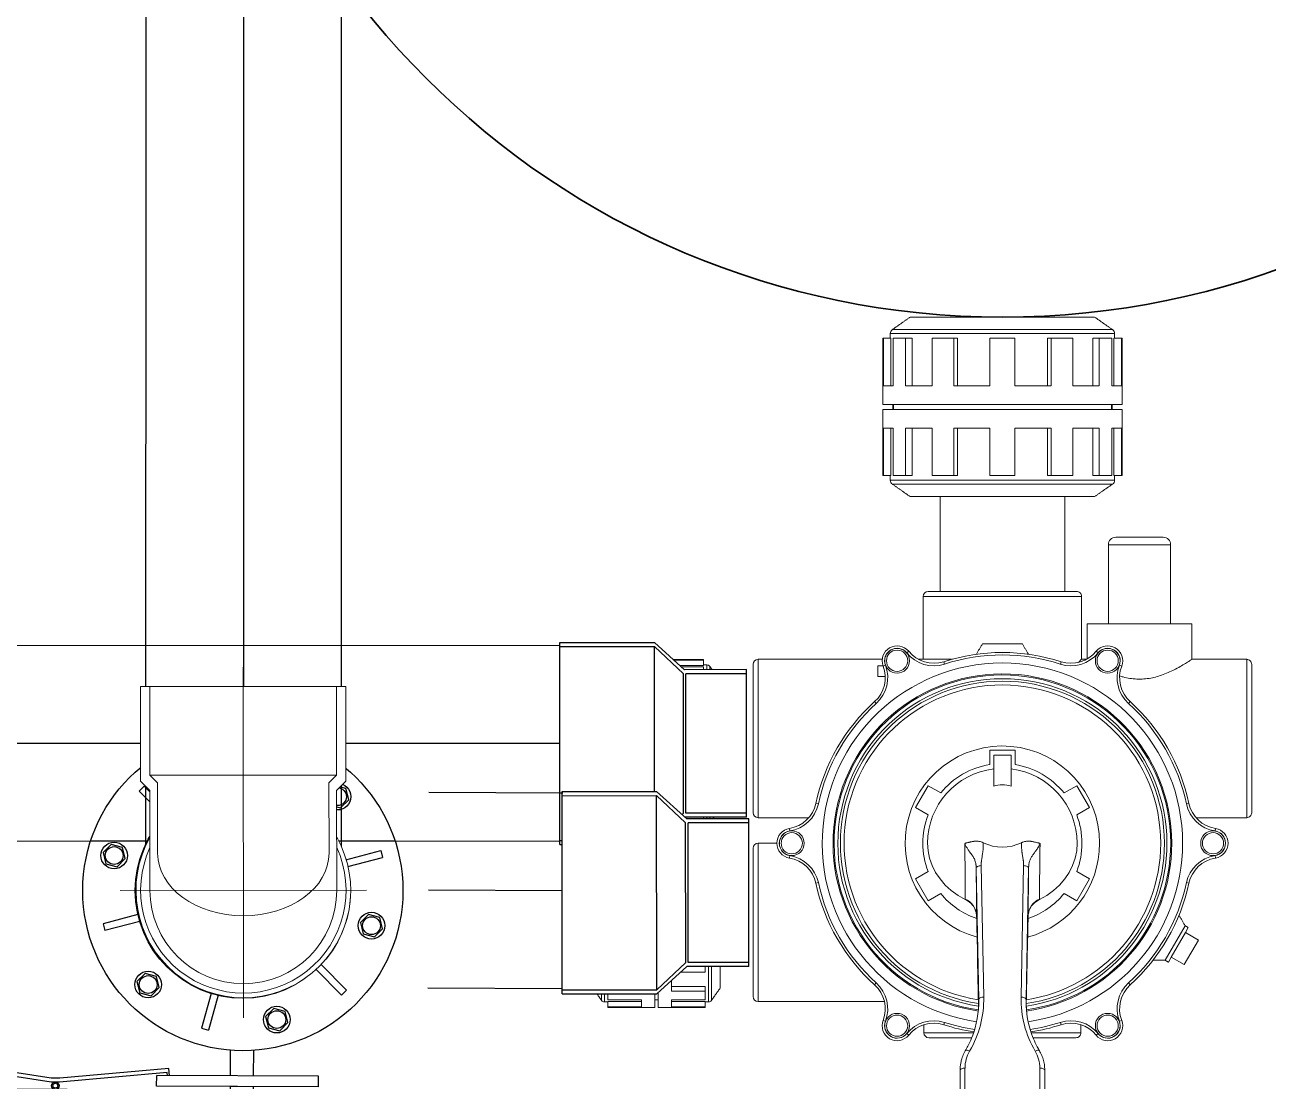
# Model space of a CAD drawing. Header units: millimetres. Extents: x -294625 to 2136527, y -251383 to 128331.
# Drawn here: x 1088415 to 1088796.4, y -78676.4 to -78352.5 of the extents above; entities that cross this region are included whole.
import ezdxf

# ---------------------------------------------------------------- set-up
doc = ezdxf.new("R2010")
doc.units = ezdxf.units.MM
doc.set_wipeout_variables(frame=1)
doc.linetypes.add('CENTER2', pattern=[28.575, 19.05, -3.175, 3.175, -3.175])
doc.layers.add('0.06 Trả nước', color=3, linetype='Continuous')
doc.layers.add('PHU KIEN', color=3, linetype='Continuous')
for name, color, linetype, lineweight in [('duong bao khuat', 251, 'Continuous', 0), ('Duong tam', 32, 'CENTER2', 0), ('Layer1', 6, 'Continuous', 0), ('Net manh', 54, 'Continuous', 0), ('Nuoc cap', 4, 'Continuous', 35), ('Phu kien uPVC', 3, 'Continuous', 0), ('Thiet bi', 2, 'Continuous', 18)]:
    doc.layers.add(name, color=color, linetype=linetype, lineweight=lineweight)

# ---------------------------------------------------------------- blocks, each defined once
blk = doc.blocks.new('rc')
at = {"layer": 'Thiet bi', "color": 8, "lineweight": 0}
for p, q in [((554943.6, 214479.6), (554829.3, 214479.6)), ((554956, 214469.3), (554817, 214469.3)), ((554954.7, 214471.8), (554818.3, 214471.8)), ((554812.3, 214466.4), (554812.7, 214466.4)), ((554812.7, 214466.4), (554812.7, 214437.1)), ((554812.7, 214466.4), (554817.4, 214466.4)), ((554817.4, 214466.4), (554817.4, 214437.1)), ((554818.8, 214466.4), (554818.8, 214437.1)), ((554818.8, 214466.4), (554826.5, 214466.4)), ((554826.5, 214466.4), (554826.5, 214437.1)), ((554826.5, 214466.4), (554830.5, 214466.4)), ((554830.5, 214466.4), (554830.5, 214437.1)), ((554842.9, 214466.4), (554842.9, 214437.1)), ((554842.9, 214466.4), (554856.3, 214466.4)), ((554856.3, 214466.4), (554856.3, 214437.1)), ((554856.3, 214466.4), (554858.6, 214466.4)), ((554858.6, 214466.4), (554858.6, 214437.1)), ((554878.8, 214466.4), (554878.8, 214437.1)), ((554878.8, 214466.4), (554894.2, 214466.4)), ((554894.2, 214466.4), (554894.2, 214437.1)), ((554914.3, 214466.4), (554914.3, 214437.1)), ((554914.3, 214466.4), (554916.7, 214466.4)), ((554916.7, 214466.4), (554916.7, 214437.1)), ((554916.7, 214466.4), (554930, 214466.4)), ((554930, 214466.4), (554930, 214437.1)), ((554942.4, 214466.4), (554942.4, 214437.1)), ((554942.4, 214466.4), (554946.5, 214466.4)), ((554946.5, 214466.4), (554946.5, 214437.1)), ((554946.5, 214466.4), (554954.2, 214466.4)), ((554954.2, 214466.4), (554954.2, 214437.1)), ((554955.5, 214466.4), (554955.5, 214437.1)), ((554955.5, 214466.4), (554960.2, 214466.4)), ((554960.2, 214466.4), (554960.2, 214437.1)), ((554960.2, 214466.4), (554960.6, 214466.4)), ((554818.8, 214437.1), (554812.7, 214437.1)), ((554842.9, 214437.1), (554826.5, 214437.1)), ((554878.8, 214437.1), (554856.3, 214437.1)), ((554916.7, 214437.1), (554894.2, 214437.1)), ((554946.5, 214437.1), (554930, 214437.1)), ((554960.2, 214437.1), (554954.2, 214437.1)), ((554960.6, 214425.5), (554812.3, 214425.5)), ((554960.6, 214422.4), (554812.3, 214422.4)), ((554812.7, 214381.5), (554812.7, 214410.8)), ((554818.8, 214410.8), (554812.7, 214410.8)), ((554817.4, 214381.5), (554817.4, 214410.8)), ((554818.8, 214381.5), (554818.8, 214410.8)), ((554826.5, 214381.5), (554826.5, 214410.8)), ((554842.9, 214410.8), (554826.5, 214410.8)), ((554830.5, 214381.5), (554830.5, 214410.8)), ((554842.9, 214381.5), (554842.9, 214410.8)), ((554856.3, 214381.5), (554856.3, 214410.8)), ((554878.8, 214410.8), (554856.3, 214410.8)), ((554858.6, 214381.5), (554858.6, 214410.8)), ((554878.8, 214381.5), (554878.8, 214410.8)), ((554894.2, 214381.5), (554894.2, 214410.8)), ((554916.7, 214410.8), (554894.2, 214410.8)), ((554914.3, 214381.5), (554914.3, 214410.8)), ((554916.7, 214381.5), (554916.7, 214410.8)), ((554930, 214381.5), (554930, 214410.8)), ((554946.5, 214410.8), (554930, 214410.8)), ((554942.4, 214381.5), (554942.4, 214410.8)), ((554946.5, 214381.5), (554946.5, 214410.8)), ((554954.2, 214381.5), (554954.2, 214410.8)), ((554960.2, 214410.8), (554954.2, 214410.8)), ((554955.5, 214381.5), (554955.5, 214410.8)), ((554960.2, 214381.5), (554960.2, 214410.8)), ((554812.3, 214381.5), (554812.7, 214381.5)), ((554812.7, 214381.5), (554817.4, 214381.5)), ((554818.8, 214381.5), (554826.5, 214381.5)), ((554826.5, 214381.5), (554830.5, 214381.5)), ((554842.9, 214381.5), (554856.3, 214381.5)), ((554856.3, 214381.5), (554858.6, 214381.5)), ((554878.8, 214381.5), (554894.2, 214381.5)), ((554914.3, 214381.5), (554916.7, 214381.5)), ((554916.7, 214381.5), (554930, 214381.5)), ((554942.4, 214381.5), (554946.5, 214381.5)), ((554946.5, 214381.5), (554954.2, 214381.5)), ((554955.5, 214381.5), (554960.2, 214381.5)), ((554960.2, 214381.5), (554960.6, 214381.5)), ((554956, 214378.6), (554817, 214378.6)), ((554954.7, 214376.1), (554818.3, 214376.1)), ((554943.6, 214368.4), (554829.3, 214368.4))]:
    blk.add_line(p, q, dxfattribs=at)
at = {"layer": 'Thiet bi', "color": 8}
for p, q in [((554818.8, 214422.4), (554818.8, 214425.5)), ((554954.2, 214422.4), (554954.2, 214425.5))]:
    blk.add_line(p, q, dxfattribs=at)
at = {"layer": 'Thiet bi', "color": 8, "lineweight": 0}
for centre, major_axis, start_param, end_param in [((554820.1, 214469.3), (-2.18, 2.18), -0.174533, 0.785398), ((554952.9, 214469.3), (2.18, 2.18), 5.497787, 6.457718), ((554820.1, 214378.6), (2.18, 2.18), 2.356194, 3.316126), ((554952.9, 214378.6), (-2.18, 2.18), 2.96706, 3.926991)]:
    blk.add_ellipse(centre, major_axis=major_axis, ratio=1, start_param=start_param, end_param=end_param, dxfattribs=at)
for points in [[(554829.3, 214479.6), (554818.3, 214471.8)], [(554954.7, 214471.8), (554943.6, 214479.6)], [(554817, 214469.3), (554817, 214466.4)], [(554956, 214466.4), (554956, 214469.3)], [(554812.3, 214466.4), (554812.3, 214425.5)], [(554960.6, 214425.5), (554960.6, 214466.4)], [(554812.3, 214381.5), (554812.3, 214422.4)], [(554960.6, 214422.4), (554960.6, 214381.5)], [(554817, 214378.6), (554817, 214381.5)], [(554956, 214381.5), (554956, 214378.6)], [(554829.3, 214368.4), (554818.3, 214376.1)], [(554954.7, 214376.1), (554943.6, 214368.4)]]:
    blk.add_open_spline(points, degree=1, dxfattribs=at)
blk = doc.blocks.new('D900')
at = {"color": 8, "linetype": 'Continuous', "lineweight": 0}
for p, q in [((-20.65, 927.95), (-20.65, 864.51)), ((20.65, 864.51), (20.65, 927.95)), ((-23.4, 865.81), (-23.4, 923.27)), ((23.4, 923.27), (23.4, 865.81)), ((-23.4, 865.81), (-23.35, 865.55)), ((-23.4, 865.81), (-23.35, 865.55)), ((-23.35, 865.55), (-23.19, 865.31)), ((-23.35, 865.55), (-23.19, 865.31)), ((-23.19, 865.31), (-22.94, 865.09)), ((-23.19, 865.31), (-22.94, 865.09)), ((-22.94, 865.09), (-22.59, 864.89)), ((-22.94, 865.09), (-22.59, 864.89)), ((22.59, 864.89), (22.93, 865.09)), ((22.59, 864.89), (22.94, 865.09)), ((22.93, 865.09), (23.19, 865.31)), ((22.94, 865.09), (23.19, 865.31)), ((23.19, 865.31), (23.35, 865.55)), ((23.19, 865.31), (23.35, 865.55)), ((23.35, 865.55), (23.4, 865.81)), ((23.35, 865.55), (23.4, 865.81)), ((-22.59, 864.89), (-22.18, 864.73)), ((-22.59, 864.89), (-22.18, 864.73)), ((-22.18, 864.73), (-21.7, 864.61)), ((-22.18, 864.73), (-21.7, 864.61)), ((-21.7, 864.61), (-21.18, 864.54)), ((-21.7, 864.61), (-21.18, 864.54)), ((-21.18, 864.54), (-20.65, 864.51)), ((-21.18, 864.54), (-20.65, 864.51)), ((20.65, 864.51), (21.18, 864.54)), ((20.65, 864.51), (21.18, 864.54)), ((21.18, 864.54), (21.7, 864.61)), ((21.18, 864.54), (21.7, 864.61)), ((21.7, 864.61), (22.18, 864.73)), ((21.7, 864.61), (22.18, 864.73)), ((22.18, 864.73), (22.59, 864.89)), ((22.18, 864.73), (22.59, 864.89)), ((-20.48, 855.04), (-20.36, 854.91)), ((-20.48, 855.04), (-20.36, 854.91)), ((-20.36, 854.91), (-20.13, 854.78)), ((-20.36, 854.91), (-20.13, 854.78)), ((-20.13, 854.78), (-19.83, 854.73)), ((-20.13, 854.78), (-19.83, 854.73)), ((-19.83, 854.73), (-19.46, 854.73)), ((-19.83, 854.73), (-19.45, 854.73)), ((-19.46, 854.73), (-19.03, 854.8)), ((-19.45, 854.73), (-19.03, 854.8)), ((-19.03, 854.8), (-18.57, 854.94)), ((-19.03, 854.8), (-18.57, 854.94)), ((-18.57, 854.94), (-18.09, 855.13)), ((-18.57, 854.94), (-18.09, 855.13)), ((18.09, 855.13), (18.57, 854.94)), ((18.09, 855.13), (18.57, 854.94)), ((18.57, 854.94), (19.03, 854.8)), ((18.57, 854.94), (19.03, 854.8)), ((19.03, 854.8), (19.45, 854.73)), ((19.03, 854.8), (19.45, 854.73)), ((19.45, 854.73), (19.83, 854.73)), ((19.45, 854.73), (19.83, 854.73)), ((19.83, 854.73), (20.13, 854.78)), ((19.83, 854.73), (20.13, 854.78)), ((20.13, 854.78), (20.36, 854.91)), ((20.13, 854.78), (20.36, 854.91)), ((20.36, 854.91), (20.48, 855.04)), ((20.36, 854.91), (20.48, 855.04)), ((-51.75, 846.36), (-52.81, 845.49)), ((-15.89, 845.03), (-43.36, 845.03)), ((-40.6, 847.79), (-17.07, 847.79)), ((43.36, 845.03), (15.89, 845.03)), ((17.03, 847.79), (40.6, 847.79)), ((51.75, 846.36), (52.81, 845.49)), ((-65.87, 838.21), (-64.58, 838.7)), ((-32.41, 840.61), (-31.99, 839.3)), ((32.41, 840.61), (31.99, 839.3)), ((65.87, 838.21), (64.58, 838.7)), ((-13.67, 805.31), (-13.15, 831.33)), ((13.67, 805.31), (13.15, 831.33)), ((-14.48, 754.14), (-13.04, 826.65)), ((-13.04, 826.65), (-13.04, 828.77)), ((-13.04, 826.65), (-12.99, 826.4)), ((-12.99, 826.4), (-12.83, 826.15)), ((-12.83, 826.15), (-12.58, 825.92)), ((-12.58, 825.92), (-12.24, 825.72)), ((-12.24, 825.72), (-11.82, 825.56)), ((-11.82, 825.56), (-11.34, 825.43)), ((-10.29, 825.32), (-11.72, 752.8)), ((-11.34, 825.43), (-10.83, 825.35)), ((-10.83, 825.35), (-10.29, 825.32)), ((10.29, 825.32), (10.83, 825.35)), ((11.72, 752.8), (10.29, 825.32)), ((10.83, 825.35), (11.34, 825.43)), ((11.34, 825.43), (11.82, 825.56)), ((11.82, 825.56), (12.24, 825.72)), ((12.24, 825.72), (12.58, 825.92)), ((12.58, 825.92), (12.83, 826.15)), ((12.83, 826.15), (12.99, 826.4)), ((12.99, 826.4), (13.04, 826.65)), ((13.04, 828.77), (13.04, 826.65)), ((13.04, 826.65), (14.48, 754.14)), ((134.89, 740.43), (134.89, 827.83)), ((137.64, 825.08), (137.64, 743.18)), ((-70.56, 818.59), (-69.63, 817.57)), ((70.56, 818.59), (69.63, 817.57)), ((-108.2, 793.9), (-100.41, 807.39)), ((-101.04, 789.77), (-93.26, 803.26)), ((-100.87, 785.95), (-89.86, 805.02)), ((-100.41, 807.39), (-93.26, 803.26)), ((-93.26, 803.26), (-91.64, 806.05)), ((-108.2, 793.9), (-101.04, 789.77)), ((-102.66, 786.98), (-101.04, 789.77)), ((-48.05, 760.08), (-41.05, 772.21)), ((-41.05, 772.21), (-34.07, 768.18)), ((-24.51, 769.2), (-28.22, 766.53)), ((-20.47, 771.48), (-24.51, 769.2)), ((24.51, 769.2), (20.47, 771.48)), ((28.22, 766.53), (24.51, 769.2)), ((34.07, 768.18), (41.05, 772.21)), ((41.05, 772.21), (48.05, 760.08)), ((-102.97, 762.45), (-101.62, 762.16)), ((-31.55, 763.5), (-34.44, 760.16)), ((-28.22, 766.53), (-31.55, 763.5)), ((31.55, 763.5), (28.22, 766.53)), ((34.44, 760.16), (31.55, 763.5)), ((-41.07, 756.05), (-48.05, 760.08)), ((-36.86, 756.54), (-38.78, 752.71)), ((-34.44, 760.16), (-36.86, 756.54)), ((36.86, 756.54), (34.44, 760.16)), ((38.78, 752.71), (36.86, 756.54)), ((48.05, 760.08), (41.07, 756.05)), ((-117.62, 748.58), (-117.4, 747.22)), ((-40.17, 748.71), (-41.01, 744.6)), ((-38.78, 752.71), (-40.17, 748.71)), ((40.17, 748.71), (38.78, 752.71)), ((41.01, 744.6), (40.17, 748.71)), ((117.4, 747.22), (117.62, 748.58)), ((-41.01, 744.6), (-41.29, 740.43)), ((41.29, 740.43), (41.01, 744.6)), ((-117.62, 732.27), (-117.4, 733.63)), ((117.4, 733.63), (117.62, 732.27)), ((-137.64, 641.67), (-137.64, 723.57)), ((-134.89, 726.32), (-134.89, 638.91)), ((-48.05, 720.77), (-41.07, 724.8)), ((41.07, 724.8), (48.05, 720.77)), ((134.89, 638.91), (134.89, 726.32)), ((137.64, 723.57), (137.64, 641.67)), ((-101.62, 718.69), (-102.97, 718.4)), ((-41.05, 708.65), (-48.05, 720.77)), ((48.05, 720.77), (41.05, 708.65)), ((101.62, 718.7), (102.97, 718.4)), ((-34.07, 712.68), (-41.05, 708.65)), ((-4.82, 708.87), (-4.82, 691.74)), ((4.82, 708.87), (4.82, 691.74)), ((41.05, 708.65), (34.07, 712.68)), ((-7, 688.99), (-7, 697.05)), ((7, 697.05), (7, 688.99)), ((7, 688.99), (-7, 688.99)), ((4.82, 691.74), (-4.82, 691.74)), ((-69.63, 663.28), (-70.56, 662.26)), ((69.63, 663.29), (70.56, 662.26)), ((64.71, 648.4), (68.82, 648.4)), ((68.82, 648.4), (68.82, 642.59)), ((-64.58, 642.15), (-65.87, 642.64)), ((-42.01, 640.61), (-43.7, 638.91)), ((-31.99, 641.55), (-32.41, 640.24)), ((31.99, 641.55), (32.41, 640.24)), ((64.58, 642.15), (65.87, 642.64)), ((68.82, 642.59), (65.89, 642.59)), ((-52.81, 635.36), (-51.75, 634.49)), ((52.81, 635.36), (51.75, 634.49)), ((11.01, 630.31), (-11.01, 630.31)), ((-46.8, 619.3), (-104.61, 619.3)), ((-43.7, 604.16), (43.7, 604.16)), ((40.95, 601.41), (-40.95, 601.41)), ((-92.91, 575.67), (-58.5, 575.67)), ((-62.63, 571.54), (-88.78, 571.54)), ((50.93, 549.1), (-50.93, 549.1)), ((-66.07, 537.4), (-65.71, 537.4)), ((-65.71, 537.4), (-65.71, 511.25)), ((-65.71, 537.4), (-61.56, 537.4)), ((61.94, 539.96), (-61.94, 539.96)), ((-61.56, 537.4), (-61.56, 511.25)), ((60.77, 542.21), (-60.77, 542.21)), ((-60.35, 537.4), (-60.35, 511.25)), ((-60.35, 537.4), (-53.46, 537.4)), ((-53.46, 537.4), (-53.46, 511.25)), ((-53.46, 537.4), (-49.87, 537.4)), ((-49.87, 537.4), (-49.87, 511.25)), ((-38.81, 537.4), (-38.81, 511.25)), ((-38.81, 537.4), (-26.89, 537.4)), ((-26.89, 537.4), (-26.89, 511.25)), ((-26.89, 537.4), (-24.82, 537.4)), ((-24.82, 537.4), (-24.82, 511.25)), ((-6.88, 537.4), (-6.88, 511.25)), ((-6.88, 537.4), (6.88, 537.4)), ((6.88, 537.4), (6.88, 511.25)), ((24.82, 537.4), (24.82, 511.25)), ((24.82, 537.4), (26.89, 537.4)), ((26.89, 537.4), (26.89, 511.25)), ((26.89, 537.4), (38.81, 537.4)), ((38.81, 537.4), (38.81, 511.25)), ((49.87, 537.4), (49.87, 511.25)), ((49.87, 537.4), (53.46, 537.4)), ((53.46, 537.4), (53.46, 511.25)), ((53.46, 537.4), (60.35, 537.4)), ((60.35, 537.4), (60.35, 511.25)), ((61.56, 537.4), (61.56, 511.25)), ((61.56, 537.4), (65.71, 537.4)), ((65.71, 537.4), (65.71, 511.25)), ((65.71, 537.4), (66.07, 537.4)), ((-60.35, 511.25), (-65.71, 511.25)), ((-38.81, 511.25), (-53.46, 511.25)), ((-6.88, 511.25), (-26.89, 511.25)), ((26.89, 511.25), (6.88, 511.25)), ((53.46, 511.25), (38.81, 511.25)), ((65.71, 511.25), (60.35, 511.25)), ((66.07, 500.93), (-66.07, 500.93)), ((66.07, 498.17), (-66.07, 498.17)), ((-65.71, 461.7), (-65.71, 487.85)), ((-60.35, 487.85), (-65.71, 487.85)), ((-61.56, 461.7), (-61.56, 487.85)), ((-60.35, 461.7), (-60.35, 487.85)), ((-53.46, 461.7), (-53.46, 487.85)), ((-38.81, 487.85), (-53.46, 487.85)), ((-49.87, 461.7), (-49.87, 487.85)), ((-38.81, 461.7), (-38.81, 487.85)), ((-26.89, 461.7), (-26.89, 487.85)), ((-6.88, 487.85), (-26.89, 487.85)), ((-24.82, 461.7), (-24.82, 487.85)), ((-6.88, 461.7), (-6.88, 487.85)), ((6.88, 461.7), (6.88, 487.85)), ((26.89, 487.85), (6.88, 487.85)), ((24.82, 461.7), (24.82, 487.85)), ((26.89, 461.7), (26.89, 487.85)), ((38.81, 461.7), (38.81, 487.85)), ((53.46, 487.85), (38.81, 487.85)), ((49.87, 461.7), (49.87, 487.85)), ((53.46, 461.7), (53.46, 487.85)), ((60.35, 461.7), (60.35, 487.85)), ((65.71, 487.85), (60.35, 487.85)), ((61.56, 461.7), (61.56, 487.85)), ((65.71, 461.7), (65.71, 487.85)), ((-66.07, 461.7), (-65.71, 461.7)), ((-65.71, 461.7), (-61.56, 461.7)), ((-60.35, 461.7), (-53.46, 461.7)), ((-53.46, 461.7), (-49.87, 461.7)), ((-38.81, 461.7), (-26.89, 461.7)), ((-26.89, 461.7), (-24.82, 461.7)), ((-6.88, 461.7), (6.88, 461.7)), ((24.82, 461.7), (26.89, 461.7)), ((26.89, 461.7), (38.81, 461.7)), ((49.87, 461.7), (53.46, 461.7)), ((53.46, 461.7), (60.35, 461.7)), ((61.56, 461.7), (65.71, 461.7)), ((65.71, 461.7), (66.07, 461.7)), ((61.94, 459.14), (-61.94, 459.14)), ((60.77, 456.89), (-60.77, 456.89)), ((50.93, 450), (-50.93, 450))]:
    blk.add_line(p, q, dxfattribs=at)
at = {"color": 8}
for p, q in [((-60.35, 498.17), (-60.35, 500.93)), ((60.35, 498.17), (60.35, 500.93))]:
    blk.add_line(p, q, dxfattribs=at)
blk.add_circle((0, 0), 450, dxfattribs=at)
at = {"color": 8, "linetype": 'Continuous', "lineweight": 0}
for centre, major_axis, ratio, start_param, end_param in [((2.93, 865.81), (14.47, 14.47), 1, -0.98124, -0.785563), ((2.93, 865.81), (14.47, 14.47), 1, -0.98124, -0.785563), ((-1.91, 864.57), (13.25, 13.25), 1, 2.359312, 2.884458), ((-1.91, 864.57), (13.25, 13.25), 1, 2.359312, 2.884458), ((1.91, 864.57), (13.25, -13.25), 1, 0.257135, 0.782281), ((1.91, 864.57), (13.25, -13.25), 1, 0.257135, 0.782281), ((-67.52, 826.27), (40.48, -40.48), 1, 0.768803, 1.313896), ((-67.52, 826.27), (40.48, 40.48), 1, -0.801993, -0.2569), ((67.52, 826.27), (40.48, 40.48), 1, 1.827696, 2.372789), ((67.52, 826.27), (40.48, 40.48), 1, 1.827696, 2.372789), ((-58.15, 841.15), (5.84, 5.84), 1, -0.102614, 2.720607), ((-58.15, 841.15), (4.87, -4.87), 1, 1.468183, 4.291404), ((-58.15, 841.15), (4.83, -4.83), 1, 3.926991, 10.210176), ((-58.15, 841.15), (4.14, 4.14), 1, 2.356194490179646, 8.639379797359233), ((-37.86, 857.65), (13.63, 13.63), 1, 3.038979, 4.236671), ((-37.86, 857.65), (12.65, 12.65), 1, 3.038979, 4.236671), ((-40.6, 845.03), (1.95, -1.95), 1, 2.356194, 3.926991), ((0, 740.43), (74.46, 74.46), 1, 0.935301, 1.098291), ((-67.42, 827.65), (38.45, 38.45), 1, -0.803864, -0.408287), ((67.4, 827.66), (38.44, 38.44), 1, 1.986316, 2.374699), ((0, 740.43), (74.46, -74.46), 1, 2.043302, 2.206291), ((37.86, 857.65), (13.63, 13.63), 1, 3.617081, 4.815003), ((37.86, 857.65), (12.65, -12.65), 1, 5.188107, 6.385799), ((40.6, 845.03), (1.95, -1.95), 1, 0.785398, 2.356194), ((58.15, 841.15), (4.83, -4.83), 1, 3.926991, 10.210176), ((58.15, 841.15), (5.84, -5.84), 1, 0.420985, 3.244206), ((58.15, 841.15), (4.14, 4.14), 1, 2.356194490177039, 8.639379797356625), ((58.15, 841.15), (4.87, -4.87), 1, 0.420985, 3.244206), ((0, 740.43), (70.36, 70.36), 1, 2.356194, 6.92527), ((0, 740.43), (70.36, 70.36), 1, 0.928712, 2.356194), ((-82.59, 831.83), (12.65, 12.65), 1, 4.664508, 5.8622), ((-82.59, 831.83), (13.63, -13.63), 1, 6.235075, 7.432996), ((0, 740.43), (73.48, -73.48), 1, 2.504054, 2.66913), ((0, 740.43), (73.48, 73.48), 1, 0.472505, 0.637539), ((82.59, 831.83), (13.63, -13.63), 1, 3.562578, 4.76027), ((82.59, 831.83), (12.65, -12.65), 1, 3.562578, 4.76027), ((0, 740.43), (66.13, 66.13), 1, 2.356194, 6.927819), ((0, 740.43), (66.13, -66.13), 1, 2.496959, 3.926991), ((0, 740.43), (65.7, -65.7), 1, 3.926991, 8.497545), ((0, 740.43), (65.7, -65.7), 1, 2.498029, 3.926991), ((0, 740.43), (90.58, 6.89), 1, 3.065721, 7.632569), ((0, 740.43), (64.24, 64.24), 1, 0.930939, 2.356194), ((0, 740.43), (63.26, 63.26), 1, 2.356194, 6.920476), ((0, 740.43), (63.26, -63.26), 1, 2.504302, 3.926991), ((0, 740.43), (61.8, 61.8), 1, 2.356194, 6.916471), ((0, 740.43), (61.8, 61.8), 1, 0.937511, 2.356194), ((134.89, 825.08), (1.95, -1.95), 1, 0.785398, 2.356194), ((0, 740.43), (74.46, 74.46), 1, 1.519703, 2.145489), ((0, 740.43), (73.48, -73.48), 1, 3.090499, 3.716327), ((0, 740.43), (73.48, -73.48), 1, 0.996062, 1.621932), ((0, 740.43), (74.46, -74.46), 1, 0.996104, 1.62189), ((-13.67, 837.5), (1.06, 68.58), 0.008193, 3.725383, 4.223795), ((13.67, 837.5), (1.06, -68.58), 0.008193, -1.082203, -0.583791), ((0, 740.43), (37.96, 37.96), 1, 2.356194, 6.805811), ((0, 740.43), (37.96, 37.96), 1, 1.048171, 2.356194), ((0, 740.43), (31.07, 31.07), 1, 1.114353, 1.672608), ((-24.75, 780.85), (7.44, 7.44), 1, 4.344428, 5.443669), ((-2604.78, 790.49), (2590.43, -25.73), 1, -0.0041, 0.005991), ((-13.67, 837.5), (1.06, 68.58), 0.008193, 3.704743, 3.725384), ((0, 740.43), (31.07, -31.07), 1, 1.468985, 2.027239), ((2604.78, 790.49), (2590.43, 25.73), 1, 3.1356, 3.145691), ((24.75, 780.85), (7.44, -7.44), 1, 3.981109, 5.08035), ((13.67, 837.5), (1.06, -68.58), 0.008193, -0.583791, -0.56315), ((-2609.4, 783.82), (29.65, 2588.78), 1, 4.707143, 4.718979), ((2609.35, 783.82), (2588.8, 22.19), 1, 3.137883, 3.149719), ((-120.45, 766.25), (12.65, -12.65), 1, 5.656973, 6.854665), ((-120.45, 766.25), (13.63, -13.63), 1, 5.656973, 6.854665), ((79.55, 866.99), (75.75, 75.75), 1, 4.134485, 4.147333), ((120.45, 766.25), (13.63, -13.63), 1, 4.140909, 5.338601), ((120.45, 766.25), (12.65, 12.65), 1, 2.570113, 3.767805), ((0, 740.43), (31.07, 31.07), 1, 1.992584, 2.719805), ((0, 740.43), (31.07, 31.07), 1, -1.149009, -0.421787), ((-116.31, 740.43), (5.84, -5.84), 1, 2.51538, 5.338601), ((116.31, 740.43), (5.84, -5.84), 1, 5.656973, 8.480194), ((-116.31, 740.43), (4.87, -4.87), 1, 2.51538, 5.338601), ((-116.31, 740.43), (4.83, -4.83), 1, 3.926991, 10.210176), ((-116.31, 740.43), (4.14, 4.14), 1, 2.356194490179646, 8.639379797359233), ((0, 718.91), (16.76, -16.76), 1, 1.893078, 2.819378), ((116.31, 740.43), (4.83, -4.83), 1, 3.926991, 10.210176), ((116.31, 740.43), (4.14, 4.14), 1, 2.356194490177039, 8.639379797356625), ((116.31, 740.43), (4.87, 4.87), 1, 4.086177, 6.909398), ((134.89, 743.18), (1.95, 1.95), 1, 3.926991, 5.497787), ((0, 740.43), (29.2, 29.2), 1, 2.356194, 3.810058), ((0, 740.43), (29.2, -29.2), 1, 5.61472, 7.068583), ((-120.45, 714.6), (12.65, 12.65), 1, -0.57148, 0.626212), ((-120.45, 714.6), (13.63, -13.63), 1, 0.999087, 2.197009), ((120.45, 714.6), (13.63, 13.63), 1, 0.944584, 2.142276), ((120.45, 714.6), (12.65, -12.65), 1, 2.51538, 3.713073), ((-134.89, 723.57), (1.95, -1.95), 1, 2.356194, 3.926991), ((134.89, 723.57), (1.95, -1.95), 1, 0.785398, 2.356194), ((0, 740.43), (74.46, -74.46), 1, 4.137697, 4.763482), ((0, 740.43), (73.48, 73.48), 1, 2.5669, 3.192729), ((0, 740.43), (73.48, -73.48), 1, 6.232092, 6.85792), ((0, 740.43), (74.46, 74.46), 1, 4.661296, 5.287081), ((0, 740.43), (31.07, 31.07), 1, 3.039781, 3.767003), ((0, 724.18), (11.35, -11.35), 1, 5.192957, 5.802618), ((0, 740.43), (31.07, -31.07), 1, 5.657775, 6.384997), ((-82.59, 649.02), (12.65, -12.65), 1, 0.420985, 1.618677), ((-82.59, 649.02), (13.63, -13.63), 1, 0.420985, 1.618677), ((82.59, 649.02), (13.63, -13.63), 1, 3.093482, 4.291404), ((82.59, 649.02), (12.65, 12.65), 1, 1.522915, 2.720607), ((-58.15, 639.7), (4.83, -4.83), 1, 3.926991, 10.210176), ((-58.15, 639.7), (4.14, -4.14), 1, 3.926991, 10.210176), ((58.15, 639.7), (4.83, -4.83), 1, 3.926991, 10.210176), ((58.15, 639.7), (4.14, -4.14), 1, 3.926991, 10.210176), ((-134.89, 641.67), (1.95, 1.95), 1, 2.356194, 3.926991), ((-58.15, 639.7), (5.84, 5.84), 1, 1.991782, 4.815003), ((-58.15, 639.7), (4.87, 4.87), 1, 1.991782, 4.815003), ((-37.86, 623.2), (13.63, -13.63), 1, 2.046285, 3.244206), ((-37.86, 623.2), (12.65, -12.65), 1, 2.046514, 3.244206), ((0, 740.43), (74.46, -74.46), 1, 5.184894, 5.81068), ((0, 740.43), (73.48, 73.48), 1, 3.614098, 4.239926), ((0, 740.43), (74.46, -74.46), 1, 5.762299, 5.81068), ((37.86, 623.2), (13.63, -13.63), 1, 1.468183, 2.665875), ((37.86, 623.2), (12.65, 12.65), 1, -0.102614, 1.095079), ((58.15, 639.7), (5.84, 5.84), 1, 3.038979, 5.8622), ((58.15, 639.7), (4.87, -4.87), 1, 4.609775, 7.432996), ((134.89, 641.67), (1.95, 1.95), 1, 3.926991, 5.497787), ((-40.95, 604.16), (1.95, 1.95), 1, 2.356194, 3.926991), ((40.95, 604.16), (1.95, -1.95), 1, 5.497787, 7.068583), ((-88.78, 575.67), (2.92, 2.92), 1, 2.356194, 3.926991), ((-62.63, 575.67), (2.92, -2.92), 1, 5.497787, 7.068583), ((-59.19, 539.96), (1.95, -1.95), 1, 2.96706, 3.926991), ((59.19, 539.96), (1.95, -1.95), 1, 0.785398, 1.745329), ((-59.19, 459.14), (1.95, 1.95), 1, 2.356194, 3.316126), ((59.19, 459.14), (1.95, 1.95), 1, 4.537856, 5.497787)]:
    blk.add_ellipse(centre, major_axis=major_axis, ratio=ratio, start_param=start_param, end_param=end_param, dxfattribs=at)
for points, knots in [([(-23.4, 865.81), (-23.39, 865.24), (-23.35, 863.67), (-22.94, 861.1), (-22.07, 858.23), (-21.15, 856.24), (-20.57, 855.22), (-20.48, 855.04)], [0, 0, 0, 0, 0.151966, 0.421666, 0.691474, 0.94835, 1, 1, 1, 1]), ([(-23.4, 865.81), (-23.39, 865.24), (-23.35, 863.67), (-22.94, 861.1), (-22.07, 858.23), (-21.15, 856.24), (-20.57, 855.22), (-20.48, 855.04)], [0, 0, 0, 0, 0.151966, 0.421666, 0.691474, 0.94835, 1, 1, 1, 1]), ([(20.48, 855.04), (20.75, 855.55), (21.52, 856.96), (22.42, 859.19), (22.8, 860.95), (22.96, 861.72)], [0, 0, 0, 0, 0.239609, 0.668878, 1, 1, 1, 1]), ([(20.48, 855.04), (20.75, 855.55), (21.52, 856.96), (22.42, 859.19), (22.8, 860.95), (22.96, 861.72)], [0, 0, 0, 0, 0.239609, 0.668878, 1, 1, 1, 1]), ([(-20.48, 855.04), (-20.06, 854.3), (-18.85, 852.13), (-17.61, 849.6), (-16.96, 847.77), (-16.85, 847.46)], [0, 0, 0, 0, 0.299882, 0.882366, 1, 1, 1, 1]), ([(-20.48, 855.04), (-20.07, 854.3), (-18.86, 852.13), (-17.61, 849.6), (-16.96, 847.77), (-16.85, 847.46)], [0, 0, 0, 0, 0.299882, 0.882366, 1, 1, 1, 1]), ([(16.7, 847.09), (16.8, 847.38), (17.43, 849.19), (18.71, 851.85), (19.99, 854.17), (20.48, 855.04)], [0, 0, 0, 0, 0.103177, 0.660492, 1, 1, 1, 1]), ([(16.7, 847.09), (16.8, 847.38), (17.43, 849.19), (18.71, 851.85), (19.99, 854.17), (20.48, 855.04)], [0, 0, 0, 0, 0.103177, 0.660492, 1, 1, 1, 1]), ([(-20.47, 771.48), (-19.33, 772.19), (-17.05, 773.61), (-15.19, 776.16), (-14.76, 777.8), (-14.64, 778.26)], [0, 0, 0, 0, 0.4181924, 0.8362832, 1, 1, 1, 1]), ([(14.56, 778.31), (14.49, 778.5), (14.4, 778.71), (14.38, 778.96), (14.38, 778.98)], [0, 0, 0, 0, 0.901002, 1, 1, 1, 1]), ([(14.68, 778.36), (14.91, 777.55), (15.49, 775.54), (17.65, 773.13), (19.65, 771.96), (20.47, 771.48)], [0, 0, 0, 0, 0.284691, 0.706674, 1, 1, 1, 1]), ([(-20.81, 740.59), (-20.74, 740.74), (-20.6, 741.05), (-20.38, 741.51), (-20.16, 741.95), (-19.92, 742.38), (-19.67, 742.8), (-19.42, 743.21), (-19.17, 743.61), (-18.67, 744.35), (-17.86, 745.44), (-17.01, 746.58), (-16.35, 747.54), (-15.89, 748.3), (-15.48, 749.11), (-15.16, 749.86), (-14.94, 750.55), (-14.78, 751.17), (-14.67, 751.78), (-14.58, 752.38), (-14.53, 752.97), (-14.49, 753.56), (-14.48, 753.95), (-14.48, 754.14)], [0, 0, 0, 0, 0.029592, 0.058914, 0.088007, 0.116911, 0.145667, 0.174317, 0.202903, 0.231465, 0.336507, 0.456431, 0.513487, 0.579538, 0.645567, 0.711859, 0.759057, 0.804186, 0.847277, 0.888361, 0.927478, 0.964673, 1, 1, 1, 1]), ([(-14.48, 754.14), (-14.48, 753.97), (-14.4, 753.8), (-14.13, 753.48), (-13.92, 753.34), (-13.42, 753.09), (-13.11, 752.99), (-12.44, 752.85), (-12.08, 752.81), (-11.72, 752.8)], [0, 0, 0, 0, 0.25, 0.25, 0.5, 0.5, 0.75, 0.75, 1, 1, 1, 1]), ([(-11.72, 752.8), (-11.73, 752.68), (-11.73, 752.41), (-11.72, 752), (-11.7, 751.58), (-11.66, 751.13), (-11.62, 750.66), (-11.56, 750.16), (-11.47, 749.48), (-11.34, 748.6), (-11.18, 747.55), (-11.02, 746.65), (-10.9, 745.89), (-10.82, 745.27), (-10.74, 744.63), (-10.68, 743.97), (-10.62, 743.25), (-10.58, 742.48), (-10.55, 741.67), (-10.56, 740.89), (-10.58, 740.37), (-10.59, 740.12)], [0, 0, 0, 0, 0.03023, 0.062153, 0.095787, 0.131148, 0.168249, 0.207102, 0.247717, 0.331204, 0.414687, 0.498173, 0.545438, 0.594293, 0.644754, 0.696837, 0.750556, 0.815442, 0.878613, 0.940115, 1, 1, 1, 1]), ([(10.59, 740.12), (10.58, 740.29), (10.57, 740.63), (10.56, 741.14), (10.56, 741.67), (10.57, 742.22), (10.6, 742.78), (10.63, 743.36), (10.68, 743.96), (10.74, 744.57), (10.82, 745.2), (10.9, 745.84), (11.02, 746.63), (11.16, 747.55), (11.32, 748.61), (11.47, 749.53), (11.59, 750.31), (11.66, 750.95), (11.7, 751.58), (11.73, 752.2), (11.73, 752.6), (11.72, 752.8)], [0, 0, 0, 0, 0.039185, 0.079618, 0.121315, 0.164292, 0.208564, 0.254143, 0.301043, 0.349274, 0.398846, 0.44977, 0.502052, 0.585618, 0.669183, 0.752748, 0.8044, 0.854904, 0.904305, 0.952653, 1, 1, 1, 1]), ([(11.72, 752.8), (12.08, 752.81), (12.44, 752.85), (13.11, 752.99), (13.42, 753.09), (13.92, 753.34), (14.13, 753.48), (14.4, 753.8), (14.48, 753.97), (14.48, 754.14)], [0, 0, 0, 0, 0.25, 0.25, 0.5, 0.5, 0.75, 0.75, 1, 1, 1, 1]), ([(14.48, 754.14), (14.48, 754.03), (14.48, 753.82), (14.5, 753.5), (14.51, 753.18), (14.54, 752.85), (14.57, 752.52), (14.61, 752.2), (14.68, 751.67), (14.84, 750.9), (15.11, 749.99), (15.47, 749.11), (15.84, 748.41), (16.18, 747.83), (16.5, 747.33), (16.95, 746.67), (17.54, 745.87), (18.24, 744.93), (18.83, 744.11), (19.32, 743.37), (19.73, 742.72), (20.11, 742.04), (20.48, 741.33), (20.7, 740.84), (20.81, 740.59)], [0, 0, 0, 0, 0.019544, 0.039567, 0.06008, 0.081094, 0.102618, 0.124662, 0.147234, 0.211308, 0.287787, 0.354353, 0.420211, 0.459703, 0.500768, 0.54339, 0.625102, 0.699986, 0.768479, 0.814188, 0.860025, 0.906161, 0.952763, 1, 1, 1, 1]), ([(-10.59, 740.12), (-10.64, 740.1), (-10.71, 740.06), (-10.82, 740), (-10.91, 739.96), (-11.02, 739.92), (-11.16, 739.86), (-11.56, 739.73), (-12.17, 739.55), (-12.97, 739.39), (-13.64, 739.31), (-14.24, 739.29), (-14.78, 739.3), (-15.25, 739.33), (-15.6, 739.35), (-15.82, 739.38), (-16.16, 739.42), (-16.66, 739.5), (-17.43, 739.66), (-18.35, 739.89), (-19.17, 740.09), (-19.77, 740.24), (-20.12, 740.34), (-20.47, 740.46), (-20.69, 740.55), (-20.81, 740.59)], [0, 0, 0, 0, 0.013344, 0.024019, 0.032608, 0.041689, 0.055489, 0.074012, 0.157331, 0.2291, 0.299529, 0.346045, 0.397802, 0.451484, 0.479982, 0.496916, 0.514417, 0.578969, 0.642444, 0.740298, 0.854854, 0.890484, 0.926532, 0.963028, 1, 1, 1, 1]), ([(20.81, 740.59), (20.69, 740.55), (20.47, 740.46), (20.12, 740.34), (19.77, 740.24), (19.35, 740.13), (18.85, 740.02), (18.3, 739.88), (17.79, 739.75), (17.25, 739.62), (16.66, 739.5), (16.16, 739.42), (15.82, 739.38), (15.6, 739.35), (15.25, 739.33), (14.78, 739.3), (14.24, 739.29), (13.64, 739.31), (12.97, 739.39), (12.17, 739.55), (11.56, 739.73), (11.16, 739.87), (11.02, 739.92), (10.91, 739.96), (10.82, 740.01), (10.71, 740.06), (10.63, 740.1), (10.59, 740.12)], [0, 0, 0, 0, 0.036971, 0.073467, 0.109515, 0.145145, 0.203817, 0.259704, 0.311899, 0.357561, 0.421033, 0.485586, 0.503088, 0.520021, 0.548518, 0.602198, 0.653953, 0.700467, 0.770895, 0.842665, 0.925984, 0.944509, 0.958309, 0.967391, 0.97598, 0.986655, 1, 1, 1, 1]), ([(-64.78, 648), (-65.42, 648.22), (-67.16, 648.82), (-70.36, 649.46), (-74.19, 649.88), (-78.12, 649.83), (-81.89, 649.33), (-85.47, 648.47), (-88.97, 647.31), (-92.42, 645.87), (-95.88, 644.16), (-99.09, 642.38), (-101.61, 640.85), (-103.36, 639.74), (-104.3, 639.12), (-104.7, 638.85), (-104.6, 638.92), (-104.59, 638.93)], [0, 0, 0, 0, 0.037594, 0.103215, 0.170607, 0.236294, 0.304079, 0.367463, 0.432141, 0.508383, 0.586144, 0.677826, 0.772311, 0.845979, 0.921685, 0.995415, 1, 1, 1, 1])]:
    blk.add_open_spline(points, degree=3, knots=knots, dxfattribs=at)
for points, degree in [([(-43.36, 845.03), (-43.36, 840.62)], 1), ([(43.36, 840.62), (43.36, 845.03)], 1), ([(134.89, 827.83), (65.15, 827.83)], 1), ([(-89.86, 805.02), (-91.64, 806.05)], 1), ([(-83.24, 805.02), (-89.86, 805.02)], 1), ([(-102.66, 786.98), (-100.87, 785.95)], 1), ([(-100.87, 785.95), (-97.58, 780.25)], 1), ([(-14.42, 778.95), (-14.57, 778.23)], 1), ([(-20.48, 771.23), (-20.48, 771.31), (-20.48, 771.4), (-20.47, 771.48)], 3), ([(20.47, 771.48), (20.48, 771.4), (20.48, 771.31), (20.48, 771.23)], 3), ([(124.57, 740.43), (134.89, 740.43)], 1), ([(-106.93, 726.32), (-134.89, 726.32)], 1), ([(134.89, 726.32), (106.93, 726.32)], 1), ([(-134.89, 638.91), (-104.59, 638.91)], 1), ([(-104.61, 638.93), (-104.61, 619.3)], 1), ([(-46.8, 619.3), (-46.8, 638.7)], 1), ([(-46.42, 638.91), (-43.7, 638.91)], 1), ([(-43.7, 638.91), (-43.7, 604.16)], 1), ([(28.02, 638.91), (46.42, 638.91)], 1), ([(43.7, 604.16), (43.7, 638.91)], 1), ([(66.38, 638.91), (134.89, 638.91)], 1), ([(-14.35, 636.09), (-11.01, 630.31)], 1), ([(11.01, 630.31), (14.36, 636.11)], 1), ([(-92.91, 619.3), (-92.91, 575.67)], 1), ([(-58.5, 575.67), (-58.5, 619.3)], 1), ([(-34.41, 601.41), (-34.41, 549.1)], 1), ([(34.41, 549.1), (34.41, 601.41)], 1), ([(-50.93, 549.1), (-60.77, 542.21)], 1), ([(60.77, 542.21), (50.93, 549.1)], 1), ([(-66.07, 537.4), (-66.07, 500.93)], 1), ([(-61.94, 539.96), (-61.94, 537.4)], 1), ([(61.94, 537.4), (61.94, 539.96)], 1), ([(66.07, 500.93), (66.07, 537.4)], 1), ([(-66.07, 461.7), (-66.07, 498.17)], 1), ([(66.07, 498.17), (66.07, 461.7)], 1), ([(-61.94, 459.14), (-61.94, 461.7)], 1), ([(61.94, 461.7), (61.94, 459.14)], 1), ([(-50.93, 450), (-60.77, 456.89)], 1), ([(60.77, 456.89), (50.93, 450)], 1)]:
    blk.add_open_spline(points, degree=degree, dxfattribs=at)
at = {"layer": 'Layer1', "ltscale": 20, "xscale": -0.6333905456201478, "yscale": 0.6333905454791944, "zscale": 0.6333905454738573, "rotation": 90.00000006617162}
for p in [(136005.11, 352243.9), (136005.97, 352145.86)]:
    blk.add_blockref('rc', p, dxfattribs=at)
blk = doc.blocks.new('mat dung van')
at = {"linetype": 'ByBlock'}
blk.add_line((-195503.06, 638404.77), (-195503.38, 638402.59), dxfattribs=at)
at = {"color": 0}
blk.add_wipeout([(-195699.91, 638400.6), (-195699.91, 638415.05), (-195665.58, 638415.05), (-195665.2, 638411), (-195604.04, 638416.67), (-195599.13, 638416.67), (-195599.13, 638418.89), (-195603.76, 638418.89), (-195664.36, 638413.28), (-195664.53, 638415.05), (-195658.41, 638415.05), (-195658.41, 638421.05), (-195749.41, 638421.05), (-195749.41, 638415.05), (-195712.91, 638415.05), (-195712.91, 638400.6)], dxfattribs=at)
at = {"linetype": 'ByBlock'}
for p, q in [((-195749.41, 638421.05), (-195749.41, 638415.05)), ((-195749.41, 638415.05), (-195658.41, 638415.05)), ((-195665.58, 638415.05), (-195665.2, 638411)), ((-195665.2, 638411), (-195604.04, 638416.67)), ((-195664.53, 638415.05), (-195664.36, 638413.28)), ((-195604.04, 638416.67), (-195599.13, 638416.67)), ((-195599.13, 638416.67), (-195503.38, 638402.59))]:
    blk.add_line(p, q, dxfattribs=at)
at = {"color": 0}
blk.add_wipeout([(-195496.16, 638423.63), (-195497.54, 638423.05), (-195699.91, 638423.05), (-195699.91, 638421.05), (-195712.91, 638421.05), (-195712.91, 638423.05), (-195725.66, 638423.05), (-195727.04, 638423.63), (-195727.61, 638425.01), (-195727.61, 638441.1), (-195727.04, 638442.48), (-195725.66, 638443.05), (-195497.54, 638443.05), (-195496.16, 638442.48), (-195495.59, 638441.1), (-195495.59, 638425.01)], dxfattribs=at)
blk.add_wipeout([(-195729.71, 638223.91), (-195717.07, 638221.47), (-195704.23, 638220.87), (-195693.82, 638221.72), (-195683.86, 638223.71), (-195674.93, 638226.53), (-195661.29, 638232.97), (-195649.93, 638240.77), (-195643.97, 638246.02), (-195640.13, 638249.96), (-195636.99, 638253.57), (-195633.7, 638257.81), (-195629.7, 638263.78), (-195624.54, 638273.47), (-195622.27, 638278.91), (-195619.48, 638287.55), (-195617.12, 638299.57), (-195616.41, 638310.36), (-195616.75, 638318.6), (-195618.33, 638329.33), (-195620.03, 638336.08), (-195627.12, 638353.41), (-195630.23, 638358.76), (-195637.26, 638368.44), (-195643.74, 638375.43), (-195650.87, 638381.66), (-195658.42, 638386.97), (-195664.06, 638390.25), (-195673.28, 638394.52), (-195683.12, 638397.77), (-195688.69, 638399.08), (-195696.65, 638400.31), (-195708.57, 638400.81), (-195717.94, 638400.1), (-195728.17, 638398.17), (-195733.97, 638396.52), (-195744.97, 638392.16), (-195753.54, 638387.52), (-195765.49, 638378.74), (-195772.56, 638371.87), (-195779.85, 638362.87), (-195784.34, 638355.87), (-195788.63, 638347.45), (-195793.35, 638334.13), (-195794.78, 638327.9), (-195796.14, 638317.87), (-195796.38, 638308.45), (-195795.82, 638300.53), (-195794.27, 638291.33), (-195791.59, 638281.77), (-195788.77, 638274.54), (-195785.23, 638267.38), (-195779.36, 638258.13), (-195772.63, 638249.88), (-195764.2, 638241.84), (-195760.26, 638238.73), (-195753.89, 638234.38), (-195744.93, 638229.5), (-195739.64, 638227.2)]).dxf.layer = 'duong bao khuat'
at = {"linetype": 'ByBlock'}
for p, q in [((-195727.61, 638441.1), (-195727.61, 638425.01)), ((-195725.66, 638443.05), (-195497.54, 638443.05)), ((-195719.19, 638443.05), (-195719.19, 638423.05)), ((-195627.27, 638443.05), (-195627.27, 638423.05)), ((-195590.62, 638443.05), (-195590.62, 638423.05)), ((-195495.59, 638441.1), (-195495.59, 638425.01)), ((-195749.41, 638421.05), (-195658.41, 638421.05)), ((-195725.66, 638423.05), (-195497.54, 638423.05)), ((-195712.91, 638423.05), (-195712.91, 638421.05)), ((-195699.91, 638423.05), (-195699.91, 638421.05)), ((-195664.36, 638413.28), (-195603.76, 638418.89)), ((-195658.41, 638421.05), (-195658.41, 638415.05)), ((-195603.76, 638418.89), (-195599.13, 638418.89)), ((-195599.13, 638418.89), (-195503.06, 638404.77)), ((-195712.91, 638415.05), (-195712.91, 638400.6)), ((-195699.91, 638415.05), (-195699.91, 638400.6)), ((-195692.7, 638369.76), (-195687.44, 638389.38)), ((-195683.58, 638388.34), (-195687.44, 638389.38)), ((-195688.83, 638368.73), (-195683.58, 638388.34)), ((-195762.11, 638369.37), (-195764.94, 638366.54)), ((-195747.76, 638355.01), (-195762.11, 638369.37)), ((-195750.58, 638352.18), (-195764.94, 638366.54)), ((-195648.52, 638328.42), (-195628.91, 638333.68)), ((-195627.88, 638329.81), (-195628.91, 638333.68)), ((-195647.49, 638324.56), (-195627.88, 638329.81)), ((-195765.34, 638297.12), (-195784.95, 638291.87)), ((-195783.92, 638288), (-195784.95, 638291.87)), ((-195764.3, 638293.26), (-195783.92, 638288)), ((-195665.07, 638266.67), (-195650.71, 638252.31)), ((-195662.24, 638269.5), (-195647.88, 638255.14)), ((-195724, 638252.95), (-195729.25, 638233.34)), ((-195720.13, 638251.92), (-195725.39, 638232.3)), ((-195647.88, 638255.14), (-195650.71, 638252.31)), ((-195725.39, 638232.3), (-195729.25, 638233.34))]:
    blk.add_line(p, q, dxfattribs=at)
for points in [[(-195724.14, 638377), (-195719.54, 638381.59), (-195721.23, 638387.87), (-195727.5, 638389.55), (-195732.1, 638384.96), (-195730.42, 638378.68), (-195724.14, 638377)], [(-195651.7, 638357.59), (-195647.11, 638362.18), (-195648.79, 638368.46), (-195655.07, 638370.15), (-195659.66, 638365.55), (-195657.98, 638359.27), (-195651.7, 638357.59)], [(-195777.17, 638323.97), (-195772.57, 638328.57), (-195774.25, 638334.85), (-195780.53, 638336.53), (-195785.13, 638331.93), (-195783.45, 638325.65), (-195777.17, 638323.97)], [(-195632.29, 638285.15), (-195627.7, 638289.75), (-195629.38, 638296.03), (-195635.66, 638297.71), (-195640.26, 638293.11), (-195638.57, 638286.83), (-195632.29, 638285.15)], [(-195757.76, 638251.53), (-195753.16, 638256.13), (-195754.84, 638262.41), (-195761.12, 638264.09), (-195765.72, 638259.49), (-195764.04, 638253.22), (-195757.76, 638251.53)], [(-195685.32, 638232.12), (-195680.73, 638236.72), (-195682.41, 638243), (-195688.69, 638244.68), (-195693.28, 638240.09), (-195691.6, 638233.81), (-195685.32, 638232.12)]]:
    blk.add_lwpolyline(points, dxfattribs=at)
for centre, radius in [((-195601.44, 638420.97), 2.08), ((-195601.44, 638420.97), 1.38), ((-195706.41, 638310.84), 90), ((-195725.82, 638383.28), 7.5), ((-195725.82, 638383.28), 5), ((-195706.41, 638310.84), 60.5), ((-195653.39, 638363.87), 7.5), ((-195653.39, 638363.87), 5), ((-195706.41, 638310.84), 55), ((-195778.85, 638330.25), 7.5), ((-195778.85, 638330.25), 5), ((-195633.98, 638291.43), 7.5), ((-195633.98, 638291.43), 5), ((-195759.44, 638257.81), 7.5), ((-195759.44, 638257.81), 5), ((-195687, 638238.4), 7.5), ((-195687, 638238.4), 5)]:
    blk.add_circle(centre, radius, dxfattribs=at)
for centre, start, end in [((-195725.66, 638441.1), 90, 180), ((-195497.54, 638441.1), 0, 90), ((-195725.66, 638425.01), 180, 270), ((-195497.54, 638425.01), 270, 0)]:
    blk.add_arc(centre, 1.95, start, end, dxfattribs=at)
blk = doc.blocks.new('C30')
at = {"color": 1}
blk.add_wipeout([(-22214.45, 30482.07), (-22054.15, 30482.07), (-22054.15, 30407.07), (-22075.8, 30383.07), (-22075.8, 30334.07), (-22192.8, 30334.07), (-22192.8, 30383.07), (-22214.45, 30407.07)], dxfattribs=at).dxf.layer = 'duong bao khuat'
at = {"layer": 'PHU KIEN', "color": 1}
for p, q in [((-22214.45, 30482.07), (-22054.15, 30482.07)), ((-22214.45, 30482.07), (-22214.45, 30407.07)), ((-22211.25, 30482.07), (-22211.25, 30407.07)), ((-22057.35, 30482.07), (-22057.35, 30407.07)), ((-22054.15, 30482.07), (-22054.15, 30407.07)), ((-22214.45, 30407.07), (-22192.8, 30383.07)), ((-22211.25, 30407.07), (-22057.35, 30407.07)), ((-22211.25, 30407.07), (-22189.6, 30384.07)), ((-22057.35, 30407.07), (-22079, 30384.07)), ((-22054.15, 30407.07), (-22075.8, 30383.07)), ((-22192.8, 30334.07), (-22192.8, 30383.07)), ((-22189.6, 30384.07), (-22079, 30384.07)), ((-22189.6, 30382.07), (-22079, 30382.07)), ((-22189.6, 30334.07), (-22189.6, 30382.07)), ((-22079, 30334.07), (-22079, 30382.07)), ((-22075.8, 30334.07), (-22075.8, 30383.07)), ((-22192.8, 30334.07), (-22075.8, 30334.07))]:
    blk.add_line(p, q, dxfattribs=at)
blk = doc.blocks.new('B88100C1')
at = {"color": 0}
blk.add_wipeout([(-50, 60.5), (-50, -60.5), (-50.59, -60.5), (-52, -60.5), (-54.71, -60.5), (-55.25, -60.5), (-56.15, -60.5), (-57.46, -60.5), (-58.31, -60.5), (-59, -60.5), (-59.5, -60.5), (-60.21, -60.5), (-63.72, -60.5), (-65, -60.5), (-66, -60.5), (-67, -60.5), (-67.51, -60.5), (-68, -60.5), (-69.05, -60.5), (-69.21, -60.5), (-105.7, -60.5), (-111.2, -55), (-138.77, -55), (-147.42, -59.08), (-154.45, -61.31), (-166.53, -63.15), (-176.26, -62.94), (-186, -61.19), (-200.2, -55.57), (-211.81, -47.46), (-223.11, -34.35), (-228.4, -24.28), (-231.77, -13.58), (-233.25, 0), (-232.64, 8.78), (-231.12, 16.28), (-227.8, 25.68), (-223.68, 33.46), (-217.62, 41.63), (-210.2, 48.83), (-202.87, 54.04), (-192.97, 58.93), (-180.01, 62.45), (-171.79, 63.22), (-170, 63.22), (-163.24, 62.89), (-156.52, 61.8), (-148.8, 59.59), (-142.6, 57.01), (-138.77, 55), (-111.2, 55), (-105.7, 60.5), (-69.21, 60.5), (-68.73, 60.5), (-67.71, 60.5), (-66.11, 60.5), (-64.73, 60.5), (-63.94, 60.5), (-63.72, 60.5), (-60.21, 60.5), (-59.98, 60.5), (-59.31, 60.5), (-57.75, 60.5), (-57, 60.5), (-56, 60.5), (-55.5, 60.5), (-54.71, 60.5), (-52, 60.5), (-51.01, 60.5), (-50.39, 60.5)], dxfattribs=at).dxf.layer = 'duong bao khuat'
at = {"layer": 'Duong tam', "color": 8, "ltscale": 50}
for p, q in [((-170, 72.5), (-170, -72.5)), ((-245, 0), (-38.5, 0))]:
    blk.add_line(p, q, dxfattribs=at)
at = {"layer": 'Net manh', "color": 0, "ltscale": 50}
for p, q in [((-102.2, 55), (-106.72, 50.48)), ((-50, 55), (-102.2, 55)), ((-102.2, 55), (-102.2, -55)), ((-106.72, 50.48), (-148.17, 50.48)), ((-106.72, -50.48), (-148.17, -50.48)), ((-102.2, -55), (-106.72, -50.48)), ((-102.2, -55), (-50, -55))]:
    blk.add_line(p, q, dxfattribs=at)
for radius, start, end in [(63.25, 60.40921, 299.59079), (55, 90, 270)]:
    blk.add_arc((-170, 0), radius, start, end, dxfattribs=at)
blk.add_ellipse((-148.17, 0), major_axis=(0, -50.48), ratio=0.72863, start_param=3.141593, end_param=6.283185, dxfattribs=at)
at = {"layer": 'Phu kien uPVC', "color": 0, "ltscale": 50}
for p, q in [((-105.7, 60.5), (-111.2, 55)), ((-50, 60.5), (-105.7, 60.5)), ((-50, 60.5), (-50, -60.5)), ((-170, 55), (-111.2, 55)), ((-170, -55), (-111.2, -55)), ((-105.7, -60.5), (-111.2, -55)), ((-105.7, -60.5), (-50, -60.5))]:
    blk.add_line(p, q, dxfattribs=at)
blk.add_arc((-170, 0), 60.5, 65.38002, 294.61998, dxfattribs=at)
blk = doc.blocks.new('PMBCB')
at = {"layer": 'Nuoc cap', "xscale": 0.5555555555555576, "yscale": 0.5555555555555576, "zscale": 0.5555555555555576, "rotation": 180}
blk.add_blockref('D900', (1241.19, 2011.93), dxfattribs=at)
at = {"layer": '0.06 Trả nước'}
for name, p, xscale, yscale, zscale, rotation in [('C30', (12887.59, 10196.43), 0.3866792289408923, 0.3866792289408923, 0.3866792289408923, 90.03108047629492), ('mat dung van', (-104306.13, 350248.44), 0.5455351275256842, 0.5455351275256842, 0.5455351275256842, 179.7615041080885)]:
    blk.add_blockref(name, p, dxfattribs=dict(at, xscale=xscale, yscale=yscale, zscale=zscale, rotation=rotation))
for p, q in [((978.53, 2778.66, 0), (978.35, 1586.14, 0)), ((1038.53, 2778.66, 0), (1038.35, 1586.13, 0)), ((1105.46, 1661.16, 0), (376.83, 1661.28, 0)), ((1105.45, 1601.16, 0), (376.82, 1601.28, 0))]:
    blk.add_line(p, q, dxfattribs=at)
at = {"layer": '0.06 Trả nước', "color": 8}
for p, q in [((1008.53, 2778.66, 0), (1008.35, 1586.13, 0)), ((1105.46, 1631.16, 0), (376.82, 1631.28, 0))]:
    blk.add_line(p, q, dxfattribs=at)
at = {"layer": '0.06 Trả nước'}
for name, p, xscale, yscale, zscale, rotation in [('B88100C1', (1008.3, 1674.66), -0.5207156087369332, 0.5207156087369332, 0.5207156087369337, 270.0323926498867), ('C30', (12888.28, 10150.68), 0.3866792289408923, 0.3866792289408923, 0.3866792289408923, 90.03108047629492)]:
    blk.add_blockref(name, p, dxfattribs=dict(at, xscale=xscale, yscale=yscale, zscale=zscale, rotation=rotation))
h = blk.add_hatch()
h.set_pattern_fill('BTCT2', color=8, scale=30, pattern_type=2)
h.set_pattern_definition([(50, (-27194.2, -11189.96), (215.17805, -18.8256), [22.5, -247.5]), (355, (-27194.2, -11189.96), (-41.6254, 225.6576), [18, -198]), (100.4514, (-27176.26, -11191.53), (173.5528, 206.8319), [19.122, -210.3426]), (46.1842, (-27194.2, -11129.96), (320.1723, -49.6557), [33.75, -371.25]), (96.6356, (-27167.5, -11134.1), (280.3988, 292.2354), [28.683, -315.514]), (351.1842, (-27194.2, -11129.96), (280.3986, 292.2356), [27, -297]), (21, (-27164.2, -11144.96), (179.0721, -120.7857), [22.5, -247.5]), (326, (-27164.2, -11144.96), (72.9946, 217.545), [18, -198]), (71.4514, (-27149.27, -11155.03), (252.0668, 96.7591), [19.122, -210.3426]), (37.5, (-27194.194, -11189.96), (3.64796, 99.86816), [0, -195.6, 0, -201, 0, -198.75]), (7.5, (-27194.19, -11189.96), (78.92086, 118.3235), [0, -114.6, 0, -191.1, 0, -75.75]), (327.5, (-27261.094, -11189.96), (160.14673, -6.76646), [0, -75, 0, -234, 0, -310.5]), (317.5, (-27291.1, -11189.96), (174.95585, 30.0315), [0, -97.5, 0, -155.4, 0, -220.5]), (45, (-27194.19, -11189.96), (-63.6396, 63.6396), []), (45, (-27194.19, -11168.96), (-63.6396, 63.6396), [])])
h.paths.add_polyline_path([(6600, 2700), (-2900, 2700), (-2900, -200), (6600, -200)])
h.paths.add_polyline_path([(5000, 2500), (5000, 0), (0, 0), (0, 2500)], flags=16)
h.paths.add_polyline_path([(5200, 2500), (6400, 2500), (6400, 0), (5200, 0)], flags=16)
h.paths.add_polyline_path([(-200, 2500), (-200, 0), (-2700, 0), (-2700, 2500)], flags=16)
h.paths.add_polyline_path([(5350.97, 389.34), (6075.73, 389.34), (6075.73, 539.34), (5350.97, 539.34)], flags=0)
h.paths.add_polyline_path([(5451.74, 547.35), (5986.02, 547.35), (5986.02, 775.92), (5451.74, 775.92)], flags=0)
h.paths.add_polyline_path([(4155.05, 389.34), (4879.81, 389.34), (4879.81, 539.34), (4155.05, 539.34)], flags=0)
h.paths.add_polyline_path([(4255.82, 547.35), (4790.11, 547.35), (4790.11, 775.92), (4255.82, 775.92)], flags=0)
h.paths.add_polyline_path([(-1032.12, 389.34), (-307.36, 389.34), (-307.36, 539.34), (-1032.12, 539.34)], flags=0)
h.paths.add_polyline_path([(-931.35, 547.35), (-397.07, 547.35), (-397.07, 775.92), (-931.35, 775.92)], flags=0)
for p, q in [((1106.32, 1615.94, 0), (1065.28, 1616.18, 0)), ((1105.97, 1555.94, 0), (1064.93, 1556.18, 0))]:
    blk.add_line(p, q, dxfattribs=at)
at = {"layer": '0.06 Trả nước', "color": 8}
blk.add_line((1106.14, 1585.94, 0), (1065.11, 1586.18, 0), dxfattribs=at)

msp = doc.modelspace()

# ---------------------------------------------------------------- block references
msp.add_blockref('PMBCB', (1087473.72, -80204.01))

doc.saveas('drawing.dxf')
